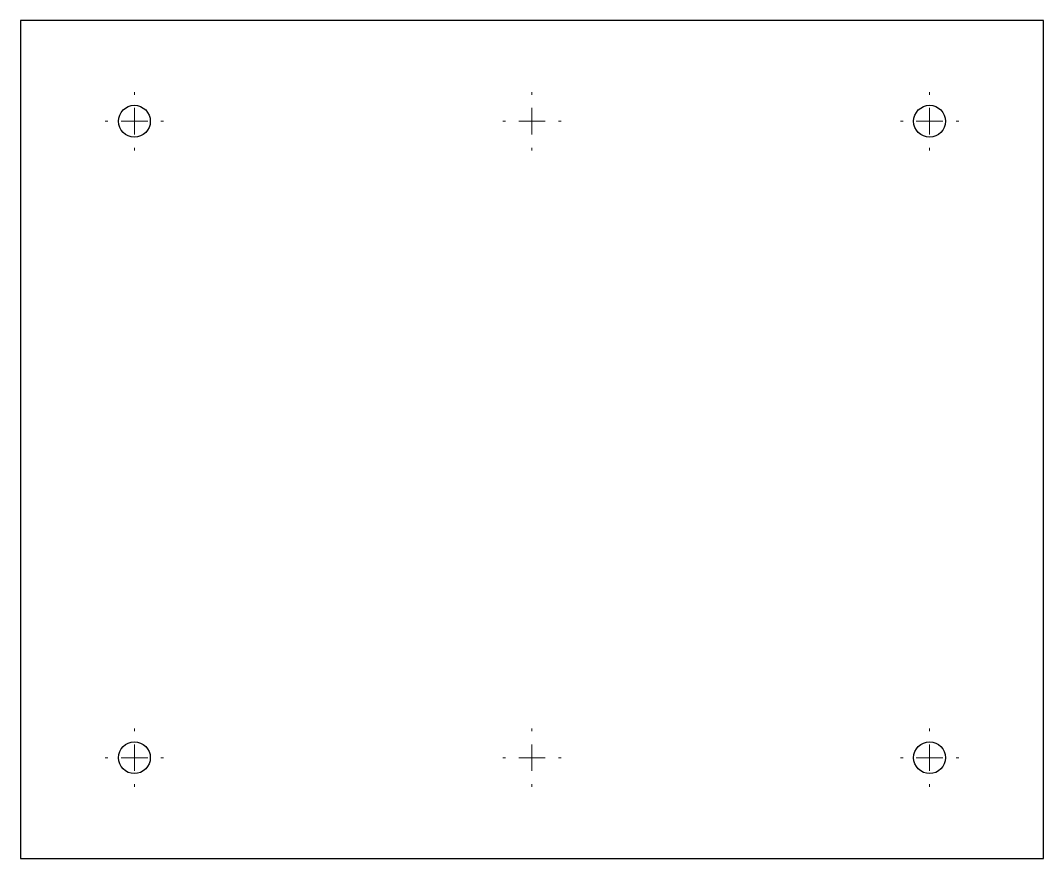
# Model space of a CAD drawing. Header units: millimetres. Extents: x 360 to 553, y 189 to 347.
import ezdxf

# ---------------------------------------------------------------- set-up
doc = ezdxf.new("R2010")
doc.units = ezdxf.units.MM

# ---------------------------------------------------------------- blocks, each defined once
blk = doc.blocks.new('SW_CENTERMARKSYMBOL_0')
at = {"color": 0, "linetype": 'Continuous', "lineweight": 18}
for p, q in [((0, 5), (0, 5.5)), ((0, 0), (0, 2.5)), ((-5, 0), (-5.5, 0)), ((0, 0), (-2.5, 0)), ((0, 0), (0, -2.5)), ((0, 0), (2.5, 0)), ((5, 0), (5.5, 0)), ((0, -5), (0, -5.5))]:
    blk.add_line(p, q, dxfattribs=at)
blk = doc.blocks.new('SW_CENTERMARKSYMBOL_1')
at = {"color": 0, "linetype": 'Continuous', "lineweight": 18}
for p, q in [((0, 5), (0, 5.5)), ((0, 0), (0, 2.5)), ((-5, 0), (-5.5, 0)), ((0, 0), (-2.5, 0)), ((0, 0), (0, -2.5)), ((0, 0), (2.5, 0)), ((5, 0), (5.5, 0)), ((0, -5), (0, -5.5))]:
    blk.add_line(p, q, dxfattribs=at)
blk = doc.blocks.new('SW_CENTERMARKSYMBOL_2')
at = {"color": 0, "linetype": 'Continuous', "lineweight": 18}
for p, q in [((0, 5), (0, 5.5)), ((0, 0), (0, 2.5)), ((-5, 0), (-5.5, 0)), ((0, 0), (-2.5, 0)), ((0, 0), (0, -2.5)), ((0, 0), (2.5, 0)), ((5, 0), (5.5, 0)), ((0, -5), (0, -5.5))]:
    blk.add_line(p, q, dxfattribs=at)
blk = doc.blocks.new('SW_CENTERMARKSYMBOL_3')
at = {"color": 0, "linetype": 'Continuous', "lineweight": 18}
for p, q in [((0, 5), (0, 5.5)), ((0, 0), (0, 2.5)), ((-5, 0), (-5.5, 0)), ((0, 0), (-2.5, 0)), ((0, 0), (0, -2.5)), ((0, 0), (2.5, 0)), ((5, 0), (5.5, 0)), ((0, -5), (0, -5.5))]:
    blk.add_line(p, q, dxfattribs=at)
blk = doc.blocks.new('SW_CENTERMARKSYMBOL_4')
at = {"color": 0, "linetype": 'Continuous', "lineweight": 18}
for p, q in [((0, 5), (0, 5.5)), ((0, 0), (0, 2.5)), ((-5, 0), (-5.5, 0)), ((0, 0), (-2.5, 0)), ((0, 0), (0, -2.5)), ((0, 0), (2.5, 0)), ((5, 0), (5.5, 0)), ((0, -5), (0, -5.5))]:
    blk.add_line(p, q, dxfattribs=at)
blk = doc.blocks.new('SW_CENTERMARKSYMBOL_5')
at = {"color": 0, "linetype": 'Continuous', "lineweight": 18}
for p, q in [((0, 5), (0, 5.5)), ((0, 0), (0, 2.5)), ((-5, 0), (-5.5, 0)), ((0, 0), (-2.5, 0)), ((0, 0), (0, -2.5)), ((0, 0), (2.5, 0)), ((5, 0), (5.5, 0)), ((0, -5), (0, -5.5))]:
    blk.add_line(p, q, dxfattribs=at)

msp = doc.modelspace()

# ---------------------------------------------------------------- linework, layer by layer
at = {"color": 7, "linetype": 'Continuous', "lineweight": 25}
for p, q in [((359.75, 346.86), (359.75, 188.86)), ((552.75, 346.86), (359.75, 346.86)), ((552.75, 188.86), (552.75, 346.86)), ((359.75, 188.86), (552.75, 188.86))]:
    msp.add_line(p, q, dxfattribs=at)
for centre in [(381.25, 327.86), (531.25, 327.86), (381.25, 207.86), (531.25, 207.86)]:
    msp.add_circle(centre, 3, dxfattribs=at)

# ---------------------------------------------------------------- block references
at = {"color": 7, "linetype": 'Continuous', "lineweight": 0}
for name, p in [('SW_CENTERMARKSYMBOL_1', (381.25, 327.86)), ('SW_CENTERMARKSYMBOL_0', (456.25, 327.86)), ('SW_CENTERMARKSYMBOL_5', (531.25, 327.86)), ('SW_CENTERMARKSYMBOL_2', (381.25, 207.86)), ('SW_CENTERMARKSYMBOL_3', (456.25, 207.86)), ('SW_CENTERMARKSYMBOL_4', (531.25, 207.86))]:
    msp.add_blockref(name, p, dxfattribs=at)

doc.saveas('drawing.dxf')
